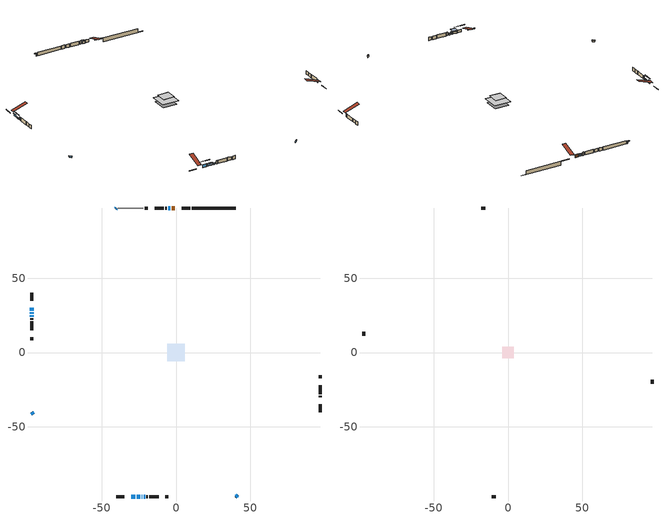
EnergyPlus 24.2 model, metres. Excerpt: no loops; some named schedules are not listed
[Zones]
conditioned space
 floor outside (Floor1 construction): -1.03,-1.03 -1.03,1.03 1.03,1.03 1.03,-1.03 z1.59
 floor adiabatic (AdiabaticFloorConstruction): -5.95,-5.95 -5.95,5.95 5.95,5.95 5.95,-5.95 z1.59
 floor foundation (Slab1 construction): -5.18,-5.18 -5.18,5.18 5.18,5.18 5.18,-5.18 z-1.08
 wall outside (RimJoist1 construction): 9.52,97.34 3.92,97.34 / -40.32,-97.34 -34.72,-97.34 / -97.34,40.32 -97.34,34.72 / 97.34,-40.32 97.34,-34.72 z1.59:1.89
 wall outside (AdiabaticWallConstruction 1): -0.73,97.34 -2.89,97.34 z1.59:3.62
 wall outside (AdiabaticWallConstruction): -40.32,97.34 -40.68,96.98 / -23.13,-97.34 -22.62,-97.34 z1.59:3.22; -97.34,30.07 -97.34,28.14 / -26.45,-97.34 -24.06,-97.34 z1.59:3.11; -30.07,-97.34 -27.37,-97.34 z1.59:3.57; -97.34,27.21 -97.34,26.04 z1.59:2.35; -3.81,97.34 -5.38,97.34 z1.59:3.33; 40.32,-97.34 41.56,-96.1 / -21.69,-97.34 -20.82,-97.34 / -97.34,-40.32 -96.1,-41.56 z1.59:2.56; -97.34,25.11 -97.34,23.92 z1.59:2.25
 wall outside (Wall1 construction): -6.31,97.34 -7.19,97.34 / -19.89,-97.34 -19.01,-97.34 / -97.34,22.99 -97.34,22.11 / 97.34,-30.07 97.34,-29.19 z1.59:4.03
 wall outside (Wall2 construction): -8.12,97.34 -14.41,97.34 / -18.08,-97.34 -11.78,-97.34 / -97.34,21.18 -97.34,14.89 / 97.34,-28.26 97.34,-21.96 z1.59:4.03
 wall outside (Wall5 construction): -18.86,97.34 -21.04,97.34 / -7.33,-97.34 -5.16,-97.34 / -97.34,10.43 -97.34,8.26 / 97.34,-17.51 97.34,-15.34 z1.59:4.03
 wall foundation (FoundationWall1 construction): 10.45,97.34,-1.08 10.45,97.34,1.59 36.48,97.34,1.59 36.48,97.34,-0.98 40.32,97.34,-0.98 40.32,97.34,-1.08
 wall adiabatic (Wall6 construction): -21.97,97.34 -39.39,97.34 z1.59:4.03
 window (WindowConstruction 6): -40.32,97.34 -40.68,96.98 z1.59:3.21
 window (WindowConstruction 5): -97.34,30.07 -97.34,28.14 z1.59:3.11
 window (WindowConstruction 8): -30.07,-97.34 -27.37,-97.34 z1.59:3.57
 window (WindowConstruction 9): -26.45,-97.34 -24.06,-97.34 z1.59:3.11
 window (WindowConstruction 10): -97.34,27.21 -97.34,26.04 z1.59:2.35
 window (WindowConstruction 7): -23.13,-97.34 -22.62,-97.34 z1.59:3.21
 window (WindowConstruction): -3.81,97.34 -5.38,97.34 z1.59:3.33
 window (WindowConstruction 1): 40.32,-97.34 41.56,-96.1 z1.59:2.56
 window (WindowConstruction 2): -21.69,-97.34 -20.82,-97.34 z1.59:2.56
 window (WindowConstruction 3): -97.34,-40.32 -96.1,-41.56 z1.59:2.56
 window (WindowConstruction 4): -97.34,25.11 -97.34,23.92 z1.59:2.25
 door (Door): -0.73,97.34 -2.89,97.34 z1.59:3.62
 ceiling adiabatic (AdiabaticFloorConstruction): 5.95,-5.95 5.95,5.95 -5.95,5.95 -5.95,-5.95 z1.59
attic - vented
 floor to conditioned space (Floor2 construction Reversed): -3.99,-3.99 -3.99,3.99 3.99,3.99 3.99,-3.99 z4.03
 floor to conditioned space (Floor3 construction Reversed): -3.73,-3.73 -3.73,3.73 3.73,3.73 3.73,-3.73 z4.03
 wall outside (Wall3 construction): -15.34,97.34 -17.94,97.34 / -10.85,-97.34 -8.26,-97.34 / -97.34,13.96 -97.34,11.36 / 97.34,-21.03 97.34,-18.44 z1.59:4.03
 roof outside (Roof1 construction): 0.2,97.34,4.03 0.2,86.74,7.56 2.99,86.74,7.56 2.99,97.34,4.03; -31,-97.34,4.03 -31,-86.74,7.56 -33.79,-86.74,7.56 -33.79,-97.34,4.03; -97.34,31,4.03 -86.74,31,7.56 -86.74,33.79,7.56 -97.34,33.79,4.03; 97.34,-31,4.03 86.74,-31,7.56 86.74,-33.79,7.56 97.34,-33.79,4.03
shading: -40.79,96.87 -40.21,97.45 -41.08,98.31 -41.65,97.74 z3.36; -97.34,27.94 -97.34,30.27 -97.75,30.27 -97.75,27.94 z3.32; -24.74,-97.34 -32.71,-97.34 -32.71,-97.75 -24.74,-97.75 z6.21; -23.45,-97.34 -27.06,-97.34 -27.06,-100.39 -23.45,-100.39 z3.72; -97.34,23.4 -97.34,29.85 -97.75,29.85 -97.75,23.4 z4.99; -22.42,-97.34 -23.33,-97.34 -23.33,-97.75 -22.42,-97.75 z3.42; -5.53,97.34 -3.67,97.34 -3.67,98.56 -5.53,98.56 z3.48; 41.7,-95.96 40.18,-97.48 40.47,-97.77 41.99,-96.25 z2.76; -20.62,-97.34 -21.89,-97.34 -21.89,-97.75 -20.62,-97.75 z2.76; -95.96,-41.7 -97.48,-40.18 -97.77,-40.47 -96.25,-41.99 z2.76; -97.34,23.72 -97.34,25.31 -97.75,25.31 -97.75,23.72 z2.45
[Building]
Building 1: Terrain=Suburbs
[Site:Location]
Saskatoon Intl AP_SK: Latitude {deg}=52.17; Longitude {deg}=-106.7; Time Zone {hr}=-6; Elevation {m}=504; Keep Site Location Information=Yes
[Site:GroundTemperature:Shallow]
-3.29371, -5.9198, -6.13011, -4.88389, 0.118965, 5.09852, 9.41553, 12.1502, 12.3826, 10.1583, 5.95142, 1.12462
[Site:WaterMainsTemperature]
Calculation Method=Schedule; Temperature Schedule=mains temperature schedule
[Material] Roughness=Rough; Thermal Absorptance=0.9
Name | Thickness {m} | Conductivity {W/m-K} | Density {kg/m3} | Specific Heat {J/kg-K} | Solar Absorptance | Visible Absorptance
asphalt or fiberglass shingles | 0.00635 | 0.162714 | 1121.4 | 1465.45 | 0.84 | 0.84
ceiling loosefill ins | 0.254 | 0.0480833 | 16.02 | 1046.75 | 0.7 | 0.7
ceiling stud and cavity | 0.1397 | 0.130274 | 65.682 | 1177.47 | 0.7 | 0.7
ceiling stud and cavity 1 | 0.1397 | 0.126132 | 65.682 | 1177.47 | 0.7 | 0.7
concrete 4.0 in. | 0.1016 | 1.803125 | 2242.8 | 837.4 | 0.7 | 0.7
concrete 8.0 in. | 0.2032 | 1.803125 | 2242.8 | 837.4 | 0.7 | 0.7
door material | 0.04445 | 0.0451087 | 512.64 | 1214.23 | 0.7 | 0.7
exterior vertical ins | 0.0471996 | 0.029427 | 32.04 | 1214.23 | 0.7 | 0.7
floor covering | 0.0127 | 0.0433444 | 54.468 | 1339.84 | 0.6 | 0.6
floor rigid ins; rim joist rigid ins; wall rigid ins | 0.051816 | 0.029427 | 32.04 | 1214.23 | 0.7 | 0.7
floor rigid ins 1; wall rigid ins 2 | 0.512978 | 0.029427 | 32.04 | 1214.23 | 0.7 | 0.7
floor stud and cavity | 0.1397 | 0.0876467 | 92.3553 | 1139.71 | 0.7 | 0.7
floor stud and cavity 1 | 0.1397 | 1.75129 | 37.0049 | 1207.88 | 0.7 | 0.7
furniture material conditioned space 1 | 0.1524 | 0.115458 | 640.8 | 1214.23 | 0.6 | 0.6
gypsum board | 0.0127 | 0.160291 | 801 | 837.4 | 0.6 | 0.6
gypsum board 1 | 0.0127 | 0.160291 | 801 | 837.4 | 0.7 | 0.7
osb sheathing 0.5 in. | 0.0127 | 0.115458 | 512.64 | 1214.23 | 0.7 | 0.7
osb sheathing 0.75 in. | 0.01905 | 0.115458 | 512.64 | 1214.23 | 0.7 | 0.7
osb sheathing 2.0 in. | 0.0508 | 0.115458 | 512.64 | 1214.23 | 0.7 | 0.7
rim joist stud and cavity | 0.0508 | 0.0408305 | 125.044 | 1163.47 | 0.6 | 0.6
slab rigid ins | 0.0378081 | 0.029427 | 32.04 | 1214.23 | 0.7 | 0.7
wall rigid ins 1 | 0.051816 | 0.029427 | 32.04 | 1214.23 | 0.4 | 0.4
wall stud and cavity | 0.1397 | 0.0767295 | 139.0536 | 1170.24 | 0.7 | 0.7
wall stud and cavity 1 | 0.1397 | 0.225397 | 139.0536 | 1170.24 | 0.7 | 0.7
wall stud and cavity 2 | 0.0889 | 6.1454 | 50.32683 | 1063.81 | 0.6 | 0.6
wall stud and cavity 3 | 0.1397 | 0.38068 | 139.0536 | 1170.24 | 0.7 | 0.7
wall stud and cavity 4 | 0.1397 | 0.178473 | 139.0536 | 1170.24 | 0.7 | 0.7
wall stud and cavity 5 | 0.0889 | 0.380278 | 52.3479 | 1209.89 | 0.7 | 0.7
wall stud and cavity 6 | 0.0889 | 0.391764 | 83.0341 | 1211.67 | 0.7 | 0.7
wood siding | 0.0254 | 0.102417 | 544.68 | 1172.36 | 0.4 | 0.4
wood siding 1 | 0.00254 | 0.102417 | 544.68 | 1172.36 | 0.4 | 0.4
wood siding 2; wood siding 3; wood siding 4 | 0.0254 | 0.102417 | 544.68 | 1172.36 | 0.7 | 0.7
[WindowMaterial:SimpleGlazingSystem]
Name | U-Factor {W/m2-K} | Solar Heat Gain Coefficient
WindowMaterial | 1.83059 | 0.58
WindowMaterial 1 | 1.998656 | 0.54
WindowMaterial 2 | 2.154801 | 0.49
WindowMaterial 3 | 1.82321 | 0.58
WindowMaterial 4 | 4.15402 | 0.66
WindowMaterial 5 | 1.76699 | 0.6
WindowMaterial 6 | 1.80504 | 0.59
WindowMaterial 7 | 2.00036 | 0.54
[Construction]
AdiabaticFloorConstruction: floor stud and cavity 1, floor rigid ins 1, osb sheathing 0.75 in., floor covering
AdiabaticWallConstruction: wood siding 3, wall rigid ins 2, wall stud and cavity 5, gypsum board
AdiabaticWallConstruction 1: wood siding 4, wall rigid ins 2, wall stud and cavity 5, gypsum board
Door: door material
Floor1 construction: floor stud and cavity, floor rigid ins, osb sheathing 0.75 in., floor covering
Floor2 construction Reversed: gypsum board, ceiling stud and cavity, ceiling loosefill ins
Floor3 construction Reversed: gypsum board, ceiling stud and cavity 1, ceiling loosefill ins
FoundationWall1 construction: concrete 8.0 in., gypsum board 1
furniture construction conditioned space 1: furniture material conditioned space 1
PartitionWallConstruction: gypsum board, wall stud and cavity 6, gypsum board
RimJoist1 construction: wood siding 2, rim joist rigid ins, osb sheathing 2.0 in., rim joist stud and cavity
Roof1 construction: asphalt or fiberglass shingles
Slab1 construction: slab rigid ins, concrete 4.0 in.
Wall1 construction: wood siding, osb sheathing 0.5 in., wall stud and cavity, gypsum board
Wall2 construction: wood siding, wall rigid ins, osb sheathing 0.5 in., wall stud and cavity 1, gypsum board
Wall3 construction: wood siding 1, wall stud and cavity 2
Wall5 construction: wood siding, wall rigid ins, osb sheathing 0.5 in., wall stud and cavity 3, gypsum board
Wall6 construction: wall rigid ins 1, osb sheathing 0.5 in., wall stud and cavity 4, gypsum board
WindowConstruction: WindowMaterial
WindowConstruction 1; WindowConstruction 2; WindowConstruction 3: WindowMaterial 1
WindowConstruction 10: WindowMaterial 7
WindowConstruction 4: WindowMaterial 2
WindowConstruction 5: WindowMaterial 3
WindowConstruction 6; WindowConstruction 7: WindowMaterial 4
WindowConstruction 8: WindowMaterial 5
WindowConstruction 9: WindowMaterial 6
[Zone] Multiplier=1; Part of Total Floor Area=Yes
Name | Volume {m3}
attic - vented | 68.6594
conditioned space | 622.1
[Space]
Name | Zone | Volume {m3}
attic - vented 1 | attic - vented | 68.6594
conditioned space 1 | conditioned space | 622.1
[ZoneInfiltration:EffectiveLeakageArea]
infil attic - vented 1: Zone or Space=attic - vented 1; Schedule=Always On Discrete; Effective Air Leakage Area {cm2}=4089.6; Stack Coefficient=0.000415353; Wind Coefficient=1.37698e-05
[ZoneMixing]
whole house fan mix: Zone or Space=attic - vented; Schedule=Always On Continuous; Design Flow Rate Calculation Method=Flow/Zone; Design Flow Rate {m3/s}=0; Source Zone or Space=conditioned space
[SurfaceProperty:ExposedFoundationPerimeter]
Slab1: Exposed Perimeter Calculation Method=TotalExposedPerimeter; Total Exposed Perimeter {m}=29.87
[InternalMass] Zone or ZoneList=conditioned space; Space or SpaceList=conditioned space 1
Name | Construction | Surface Area {m2}
furniture mass conditioned space 1 | furniture construction conditioned space 1 | 101.244
partition wall mass | PartitionWallConstruction | 253.11
[Lights]
interior lighting: Zone or ZoneList or Space or SpaceList=conditioned space 1; Schedule=interior lighting schedule; Design Level Calculation Method=LightingLevel; Lighting Level {W}=343.2; Return Air Fraction=0; Fraction Radiant=0.6; Fraction Visible=0.2; Fraction Replaceable=1
[People]
occupants: Zone or ZoneList or Space or SpaceList=conditioned space 1; Number of People Schedule=occupants schedule; Number of People Calculation Method=People; Number of People=3; Fraction Radiant=0.314171; Sensible Heat Fraction=0.56303; Activity Level Schedule=occupants activity schedule; Carbon Dioxide Generation Rate {m3/s-W}=0; Enable ASHRAE 55 Comfort Warnings=No; Mean Radiant Temperature Calculation Type=EnclosureAveraged
[ElectricEquipment] Zone or ZoneList or Space or SpaceList=conditioned space 1; Design Level Calculation Method=EquipmentLevel
Name | Schedule | Design Level {W} | Fraction Latent | Fraction Radiant | Fraction Lost
clothes dryer | clothes dryer schedule | 140.772 | 0.015 | 0.081 | 0.85
clothes washer | clothes washer schedule | 32.1985 | 0.03 | 0.162 | 0.7
cooking range | cooking range schedule | 208.969 | 0.08 | 0.432 | 0.2
dishwasher | dishwasher schedule | 66.8632 | 0.3 | 0.18 | 0.4
fridge | fridge schedule | 72.9452 | 0 | 0.6 | 0
mech vent house fan | mech vent house fan schedule | 11.8 | 0 | 0 | 1
mech vent house fan cfis | mech vent house fan cfis schedule | 0 | 0 | 0 | 0
misc plug loads | misc plug loads schedule | 494.7 | 0.045 | 0.513 | 0.1
whole house fan | Always On Discrete | 0 | 0 | 0 | 1
[OtherEquipment] Zone or ZoneList or Space or SpaceList=conditioned space 1; Design Level Calculation Method=EquipmentLevel
Name | Fuel Type | Schedule | Design Level {W} | Fraction Latent | Fraction Radiant | Fraction Lost
clothes dryer 1 | Electricity | clothes dryer schedule | 0 | 0.015 | 0.081 | 0.85
cooking range 1 | Electricity | cooking range schedule | 0 | 0.08 | 0.432 | 0.2
general water use latent | None | general water use schedule | 59.3978 | 1 | 0 | 0
general water use sensible | None | general water use schedule | -58.539 | 0 | 0.6 | 0
mech vent house fan latent load | None | Always On Discrete | 0 | 1 | 0 | 0
mech vent house fan sensible load | None | Always On Discrete | 0 | 0 | 0 | 0
water heater energy adjustment1 | NaturalGas | Always On Discrete | 0.01 | 0 | 0 | 1
[ZoneInfiltration:DesignFlowRate] Zone or ZoneList or Space or SpaceList=conditioned space 1; Schedule=Always On Discrete; Design Flow Rate Calculation Method=Flow/Zone; Design Flow Rate {m3/s}=0
infil flow; natural vent flow; whole house fan flow
[AvailabilityManager:Scheduled]
central ac and furnace airloop Availability Manager: Schedule=Always On Discrete
[Foundation:Kiva]
Foundation Kiva 1: Initial Indoor Air Temperature {C}=21; Wall Height Above Grade {m}=1.58999; Wall Depth Below Slab {m}=0.2032; Custom Block Material Name 1=exterior vertical ins; Custom Block Depth 1 {m}=2.66999; Custom Block X Position 1 {m}=0.2159; Custom Block Z Position 1 {m}=0
[Foundation:Kiva:Settings]
Soil Conductivity {W/m-K}=0.849921; Soil Density {kg/m3}=1842.3; Soil Specific Heat {J/kg-K}=418.7; Ground Solar Absorptivity=0.9; Ground Thermal Absorptivity=0.9; Ground Surface Roughness {m}=0.03; Far-Field Width {m}=40; Deep-Ground Boundary Condition=ZeroFlux; Deep-Ground Depth {m}=40; Minimum Cell Dimension {m}=0.2; Maximum Cell Growth Coefficient=3; Simulation Timestep=Timestep
[Exterior:Lights]
exterior lighting: Schedule=exterior lighting schedule; Design Level {W}=75.6
[EnergyManagementSystem:GlobalVariable]
central_ac_and_furnace_airloop_Fan_RTF
infil_program_Qfan
infil_program_Qinf
natural_vent_program_Qnv
natural_vent_program_Qwhf
[EnergyManagementSystem:Sensor]
Name | Output:Variable or Output:Meter Index Key | Output:Variable or Output:Meter
airflow_gain | infil flow | Infiltration Sensible Heat Gain Energy
airflow_gain_1 | natural vent flow | Infiltration Sensible Heat Gain Energy
airflow_gain_2 | whole house fan flow | Infiltration Sensible Heat Gain Energy
airflow_loss | infil flow | Infiltration Sensible Heat Loss Energy
airflow_loss_1 | natural vent flow | Infiltration Sensible Heat Loss Energy
airflow_loss_2 | whole house fan flow | Infiltration Sensible Heat Loss Energy
clg_load_cond |  | Cooling:EnergyTransfer:Zone:CONDITIONED SPACE
clg_sp_s; clg_sp_s_1 | cooling setpoint | Schedule Value
clothes_dryer_exhaust_0_sch_s | clothes dryer exhaust 0 schedule | Schedule Value
cool_season | cooling season schedule | Schedule Value
htg_load_cond |  | Heating:EnergyTransfer:Zone:CONDITIONED SPACE
htg_sp_s; htg_sp_s_1 | heating setpoint | Schedule Value
ig_ee_conv | clothes dryer | Electric Equipment Convective Heating Energy
ig_ee_conv_2 | cooking range | Electric Equipment Convective Heating Energy
ig_ee_conv_4 | fridge | Electric Equipment Convective Heating Energy
ig_ee_conv_5 | misc plug loads | Electric Equipment Convective Heating Energy
ig_ee_conv_6 | whole house fan | Electric Equipment Convective Heating Energy
ig_ee_rad | clothes dryer | Electric Equipment Radiant Heating Energy
ig_ee_rad_2 | cooking range | Electric Equipment Radiant Heating Energy
ig_ee_rad_4 | fridge | Electric Equipment Radiant Heating Energy
ig_ee_rad_5 | misc plug loads | Electric Equipment Radiant Heating Energy
ig_ee_rad_6 | whole house fan | Electric Equipment Radiant Heating Energy
ig_lgt_conv | interior lighting | Lights Convective Heating Energy
ig_lgt_rad | interior lighting | Lights Radiant Heating Energy
ig_lgt_vis | interior lighting | Lights Visible Radiation Heating Energy
ig_oe_conv | clothes dryer 1 | Other Equipment Convective Heating Energy
ig_oe_conv_1 | cooking range 1 | Other Equipment Convective Heating Energy
ig_oe_conv_2 | general water use latent | Other Equipment Convective Heating Energy
ig_oe_conv_3 | general water use sensible | Other Equipment Convective Heating Energy
ig_oe_conv_4 | water heater energy adjustment1 | Other Equipment Convective Heating Energy
ig_oe_rad | clothes dryer 1 | Other Equipment Radiant Heating Energy
ig_oe_rad_1 | cooking range 1 | Other Equipment Radiant Heating Energy
ig_oe_rad_2 | general water use latent | Other Equipment Radiant Heating Energy
ig_oe_rad_3 | general water use sensible | Other Equipment Radiant Heating Energy
ig_oe_rad_4 | water heater energy adjustment1 | Other Equipment Radiant Heating Energy
ig_ppl_conv | occupants | People Convective Heating Energy
ig_ppl_rad | occupants | People Radiant Heating Energy
im_conv | furniture mass conditioned space 1 | Surface Inside Face Convection Heat Gain Energy
im_conv_1 | partition wall mass | Surface Inside Face Convection Heat Gain Energy
im_ig | furniture mass conditioned space 1 | Surface Inside Face Internal Gains Radiation Heat Gain Energy
im_ig_1 | partition wall mass | Surface Inside Face Internal Gains Radiation Heat Gain Energy
im_lgt | furniture mass conditioned space 1 | Surface Inside Face Lights Radiation Heat Gain Energy
im_lgt_1 | partition wall mass | Surface Inside Face Lights Radiation Heat Gain Energy
im_sol | furniture mass conditioned space 1 | Surface Inside Face Solar Radiation Heat Gain Energy
im_sol_1 | partition wall mass | Surface Inside Face Solar Radiation Heat Gain Energy
im_surf | furniture mass conditioned space 1 | Surface Inside Face Net Surface Thermal Radiation Heat Gain Energy
im_surf_1 | partition wall mass | Surface Inside Face Net Surface Thermal Radiation Heat Gain Energy
mv_conv | mech vent house fan | Electric Equipment Convective Heating Energy
mv_conv_1 | mech vent house fan cfis | Electric Equipment Convective Heating Energy
mv_conv_2 | mech vent house fan latent load | Other Equipment Convective Heating Energy
mv_conv_3 | mech vent house fan sensible load | Other Equipment Convective Heating Energy
mv_rad | mech vent house fan | Electric Equipment Radiant Heating Energy
mv_rad_1 | mech vent house fan cfis | Electric Equipment Radiant Heating Energy
mv_rad_2 | mech vent house fan latent load | Other Equipment Radiant Heating Energy
mv_rad_3 | mech vent house fan sensible load | Other Equipment Radiant Heating Energy
natural_vent_s | natural vent schedule | Schedule Value
out_pb_s |  | Site Outdoor Air Barometric Pressure
out_wt_s |  | Site Outdoor Air Humidity Ratio
site_vw_s |  | Site Wind Speed
ss_back_out | Window1 | Surface Window Shortwave from Zone Back Out Window Heat Transfer Rate
ss_back_out_1 | Window11 | Surface Window Shortwave from Zone Back Out Window Heat Transfer Rate
ss_back_out_10 | Window9 | Surface Window Shortwave from Zone Back Out Window Heat Transfer Rate
ss_back_out_2 | Window12 | Surface Window Shortwave from Zone Back Out Window Heat Transfer Rate
ss_back_out_3 | Window13 | Surface Window Shortwave from Zone Back Out Window Heat Transfer Rate
ss_back_out_4 | Window14 | Surface Window Shortwave from Zone Back Out Window Heat Transfer Rate
ss_back_out_5 | Window2 | Surface Window Shortwave from Zone Back Out Window Heat Transfer Rate
ss_back_out_6 | Window3 | Surface Window Shortwave from Zone Back Out Window Heat Transfer Rate
ss_back_out_7 | Window4 | Surface Window Shortwave from Zone Back Out Window Heat Transfer Rate
ss_back_out_8 | Window6 | Surface Window Shortwave from Zone Back Out Window Heat Transfer Rate
ss_back_out_9 | Window7 | Surface Window Shortwave from Zone Back Out Window Heat Transfer Rate
ss_conv | Door1 | Surface Inside Face Convection Heat Gain Energy
ss_conv_1 | Window1 | Surface Inside Face Convection Heat Gain Energy
ss_conv_10 | Window7 | Surface Inside Face Convection Heat Gain Energy
ss_conv_11 | Window9 | Surface Inside Face Convection Heat Gain Energy
ss_conv_2 | Window11 | Surface Inside Face Convection Heat Gain Energy
ss_conv_3 | Window12 | Surface Inside Face Convection Heat Gain Energy
ss_conv_4 | Window13 | Surface Inside Face Convection Heat Gain Energy
ss_conv_5 | Window14 | Surface Inside Face Convection Heat Gain Energy
ss_conv_6 | Window2 | Surface Inside Face Convection Heat Gain Energy
ss_conv_7 | Window3 | Surface Inside Face Convection Heat Gain Energy
ss_conv_8 | Window4 | Surface Inside Face Convection Heat Gain Energy
ss_conv_9 | Window6 | Surface Inside Face Convection Heat Gain Energy
ss_ig | Door1 | Surface Inside Face Internal Gains Radiation Heat Gain Energy
ss_ig_1 | Window1 | Surface Inside Face Internal Gains Radiation Heat Gain Energy
ss_ig_10 | Window7 | Surface Inside Face Internal Gains Radiation Heat Gain Energy
ss_ig_11 | Window9 | Surface Inside Face Internal Gains Radiation Heat Gain Energy
ss_ig_2 | Window11 | Surface Inside Face Internal Gains Radiation Heat Gain Energy
ss_ig_3 | Window12 | Surface Inside Face Internal Gains Radiation Heat Gain Energy
ss_ig_4 | Window13 | Surface Inside Face Internal Gains Radiation Heat Gain Energy
ss_ig_5 | Window14 | Surface Inside Face Internal Gains Radiation Heat Gain Energy
ss_ig_6 | Window2 | Surface Inside Face Internal Gains Radiation Heat Gain Energy
ss_ig_7 | Window3 | Surface Inside Face Internal Gains Radiation Heat Gain Energy
ss_ig_8 | Window4 | Surface Inside Face Internal Gains Radiation Heat Gain Energy
ss_ig_9 | Window6 | Surface Inside Face Internal Gains Radiation Heat Gain Energy
ss_lgt | Door1 | Surface Inside Face Lights Radiation Heat Gain Energy
ss_sol | Door1 | Surface Inside Face Solar Radiation Heat Gain Energy
ss_surf | Door1 | Surface Inside Face Net Surface Thermal Radiation Heat Gain Energy
ss_surf_1 | Window1 | Surface Inside Face Net Surface Thermal Radiation Heat Gain Energy
ss_surf_10 | Window7 | Surface Inside Face Net Surface Thermal Radiation Heat Gain Energy
ss_surf_11 | Window9 | Surface Inside Face Net Surface Thermal Radiation Heat Gain Energy
ss_surf_2 | Window11 | Surface Inside Face Net Surface Thermal Radiation Heat Gain Energy
ss_surf_3 | Window12 | Surface Inside Face Net Surface Thermal Radiation Heat Gain Energy
ss_surf_4 | Window13 | Surface Inside Face Net Surface Thermal Radiation Heat Gain Energy
ss_surf_5 | Window14 | Surface Inside Face Net Surface Thermal Radiation Heat Gain Energy
ss_surf_6 | Window2 | Surface Inside Face Net Surface Thermal Radiation Heat Gain Energy
ss_surf_7 | Window3 | Surface Inside Face Net Surface Thermal Radiation Heat Gain Energy
ss_surf_8 | Window4 | Surface Inside Face Net Surface Thermal Radiation Heat Gain Energy
ss_surf_9 | Window6 | Surface Inside Face Net Surface Thermal Radiation Heat Gain Energy
ss_trans_in | Window1 | Surface Window Transmitted Solar Radiation Rate
ss_trans_in_1 | Window11 | Surface Window Transmitted Solar Radiation Rate
ss_trans_in_10 | Window9 | Surface Window Transmitted Solar Radiation Rate
ss_trans_in_2 | Window12 | Surface Window Transmitted Solar Radiation Rate
ss_trans_in_3 | Window13 | Surface Window Transmitted Solar Radiation Rate
ss_trans_in_4 | Window14 | Surface Window Transmitted Solar Radiation Rate
ss_trans_in_5 | Window2 | Surface Window Transmitted Solar Radiation Rate
ss_trans_in_6 | Window3 | Surface Window Transmitted Solar Radiation Rate
ss_trans_in_7 | Window4 | Surface Window Transmitted Solar Radiation Rate
ss_trans_in_8 | Window6 | Surface Window Transmitted Solar Radiation Rate
ss_trans_in_9 | Window7 | Surface Window Transmitted Solar Radiation Rate
ss_trans_out | Window1 | Surface Inside Face Initial Transmitted Diffuse Transmitted Out Window Solar Radiation Rate
ss_trans_out_1 | Window11 | Surface Inside Face Initial Transmitted Diffuse Transmitted Out Window Solar Radiation Rate
ss_trans_out_10 | Window9 | Surface Inside Face Initial Transmitted Diffuse Transmitted Out Window Solar Radiation Rate
ss_trans_out_2 | Window12 | Surface Inside Face Initial Transmitted Diffuse Transmitted Out Window Solar Radiation Rate
ss_trans_out_3 | Window13 | Surface Inside Face Initial Transmitted Diffuse Transmitted Out Window Solar Radiation Rate
ss_trans_out_4 | Window14 | Surface Inside Face Initial Transmitted Diffuse Transmitted Out Window Solar Radiation Rate
ss_trans_out_5 | Window2 | Surface Inside Face Initial Transmitted Diffuse Transmitted Out Window Solar Radiation Rate
ss_trans_out_6 | Window3 | Surface Inside Face Initial Transmitted Diffuse Transmitted Out Window Solar Radiation Rate
ss_trans_out_7 | Window4 | Surface Inside Face Initial Transmitted Diffuse Transmitted Out Window Solar Radiation Rate
ss_trans_out_8 | Window6 | Surface Inside Face Initial Transmitted Diffuse Transmitted Out Window Solar Radiation Rate
ss_trans_out_9 | Window7 | Surface Inside Face Initial Transmitted Diffuse Transmitted Out Window Solar Radiation Rate
s_conv | Floor1 | Surface Inside Face Convection Heat Gain Energy
s_conv_1 | Floor2 | Surface Inside Face Convection Heat Gain Energy
s_conv_10 | Slab1 | Surface Inside Face Convection Heat Gain Energy
s_conv_11 | Wall1:0 | Surface Inside Face Convection Heat Gain Energy
s_conv_12 | Wall1:180 | Surface Inside Face Convection Heat Gain Energy
s_conv_13 | Wall1:270 | Surface Inside Face Convection Heat Gain Energy
s_conv_14 | Wall1:90 | Surface Inside Face Convection Heat Gain Energy
s_conv_15 | Wall2:0 | Surface Inside Face Convection Heat Gain Energy
s_conv_16 | Wall2:180 | Surface Inside Face Convection Heat Gain Energy
